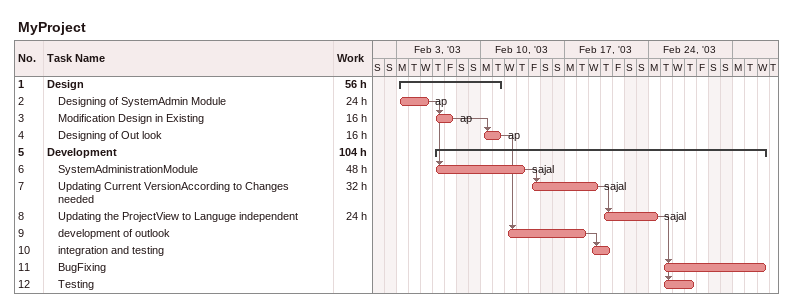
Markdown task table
MyProject

| ID | Level | Task | Start | Finish | Predecessors | Resources | Work (h) |
|---|---|---|---|---|---|---|---|
| 1 | 1 | **Design** | 2003-02-03 | 2003-02-11 |  |  | 56 |
| 2 | 2 | Designing of SystemAdmin Module | 2003-02-03 | 2003-02-05 |  | ap | 24 |
| 3 | 2 | Modification Design in Existing | 2003-02-06 | 2003-02-07 | 2 | ap | 16 |
| 4 | 2 | Designing of Out look | 2003-02-10 | 2003-02-11 | 3 | ap | 16 |
| 5 | 1 | **Development** | 2003-02-06 | 2003-03-05 |  |  | 104 |
| 6 | 2 | SystemAdministrationModule | 2003-02-06 | 2003-02-13 | 2 | sajal | 48 |
| 7 | 2 | Updating Current VersionAccording to Changes needed | 2003-02-14 | 2003-02-19 | 6 | sajal | 32 |
| 8 | 2 | Updating the ProjectView to Languge independent | 2003-02-20 | 2003-02-24 | 7 | sajal | 24 |
| 9 | 2 | development of outlook | 2003-02-12 | 2003-02-18 | 4 |  |  |
| 10 | 2 | integration and testing | 2003-02-19 | 2003-02-20 | 9 |  |  |
| 11 | 2 | BugFixing | 2003-02-25 | 2003-03-05 | 8 |  |  |
| 12 | 2 | Testing | 2003-02-25 | 2003-02-27 | 8 |  |  |
